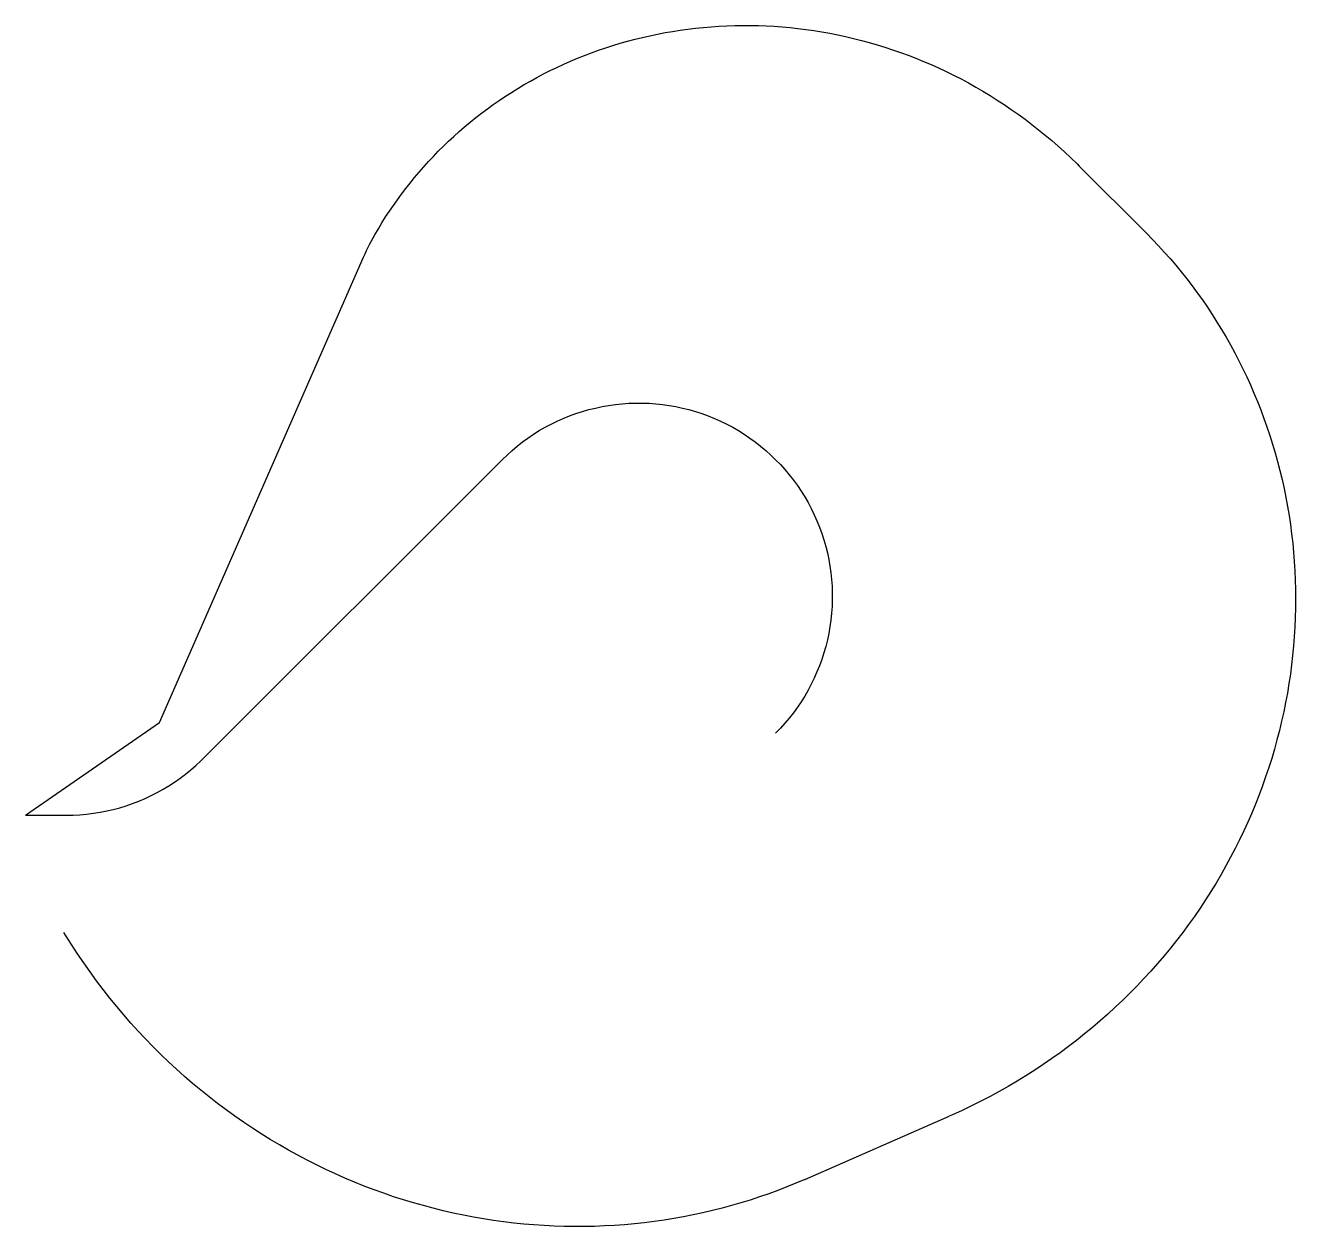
# Model space of a CAD drawing. Header units: metres. Extents: x 0 to 16671, y -5401 to 10368.
import ezdxf

# ---------------------------------------------------------------- set-up
doc = ezdxf.new("R2010")
doc.units = ezdxf.units.M

msp = doc.modelspace()

# ---------------------------------------------------------------- linework, layer by layer
at = {"layer": 'NorminalTrack', "color": 1}
msp.add_lwpolyline([(0, 0), (539, 0), (539, 0), (627, 2), (716, 6), (804, 14), (892, 25), (980, 39), (1067, 55), (1153, 75), (1238, 98), (1323, 124), (1407, 153), (1490, 185), (1571, 219), (1652, 257), (1731, 297), (1808, 340), (1884, 386), (1958, 434), (2031, 485), (2102, 538), (2170, 594), (2237, 652), (2302, 712), (2334, 744), (2334, 744), (6257, 4667), (6257, 4667), (6321, 4728), (6387, 4788), (6455, 4845), (6524, 4899), (6596, 4951), (6670, 5001), (6745, 5048), (6821, 5092), (6900, 5134), (6979, 5173), (7060, 5209), (7142, 5242), (7226, 5272), (7310, 5299), (7395, 5324), (7481, 5345), (7568, 5364), (7655, 5379), (7743, 5391), (7831, 5401), (7919, 5407), (8008, 5410), (8096, 5410), (8185, 5407), (8273, 5401), (8362, 5391), (8449, 5379), (8537, 5364), (8623, 5345), (8709, 5324), (8794, 5299), (8879, 5272), (8962, 5242), (9044, 5209), (9125, 5173), (9205, 5134), (9283, 5092), (9360, 5048), (9435, 5001), (9508, 4951), (9580, 4899), (9650, 4845), (9718, 4788), (9783, 4728), (9847, 4667), (9909, 4603), (9968, 4537), (10025, 4469), (10080, 4400), (10132, 4328), (10181, 4254), (10228, 4179), (10272, 4103), (10314, 4024), (10353, 3945), (10389, 3864), (10422, 3782), (10452, 3698), (10480, 3614), (10504, 3529), (10526, 3443), (10544, 3356), (10559, 3269), (10572, 3181), (10581, 3093), (10587, 3005), (10590, 2916), (10590, 2828), (10587, 2739), (10581, 2651), (10572, 2562), (10559, 2475), (10544, 2387), (10526, 2301), (10504, 2215), (10480, 2130), (10452, 2045), (10422, 1962), (10389, 1880), (10353, 1799), (10314, 1719), (10272, 1641), (10228, 1564), (10181, 1489), (10132, 1416), (10080, 1344), (10025, 1274), (9968, 1206), (9909, 1141), (9847, 1077)], dxfattribs=at)
at = {"layer": 'SubLines', "color": 5}
for p, q in [((13830, 8522), (14713, 7639)), ((10230, -4782), (12124, -3952))]:
    msp.add_line(p, q, dxfattribs=at)
msp.add_lwpolyline([(0, 0), (1762, 1215), (4438, 7327), (4458, 7371), (4478, 7414), (4499, 7456), (4521, 7499), (4543, 7541)], dxfattribs=at)
at = {"layer": 'WindSpiral', "color": 3}
for points in [[(4543, 7541), (4587, 7620), (4633, 7698), (4680, 7776), (4728, 7853), (4778, 7929), (4829, 8004), (4882, 8079), (4936, 8153), (4992, 8227), (5049, 8299), (5107, 8371), (5167, 8442), (5228, 8512), (5290, 8581), (5354, 8649), (5419, 8716), (5486, 8782), (5553, 8847), (5623, 8911), (5693, 8974), (5764, 9036), (5837, 9097), (5911, 9157), (5986, 9215), (6063, 9272), (6140, 9328), (6219, 9383), (6299, 9437), (6380, 9489), (6462, 9540), (6545, 9590), (6629, 9638), (6714, 9685), (6801, 9730), (6888, 9774), (6976, 9817), (7065, 9858), (7155, 9898), (7246, 9936), (7337, 9973), (7430, 10008), (7523, 10042), (7617, 10074), (7712, 10105), (7808, 10134), (7904, 10161), (8001, 10187), (8098, 10211), (8197, 10233), (8295, 10254), (8395, 10273), (8495, 10290), (8595, 10306), (8696, 10320), (8797, 10332), (8899, 10342), (9001, 10351), (9103, 10358), (9206, 10363), (9309, 10366), (9412, 10368), (9516, 10368), (9620, 10366), (9724, 10362), (9828, 10356), (9932, 10348), (10036, 10339), (10140, 10328), (10245, 10315), (10349, 10300), (10453, 10283), (10557, 10264), (10661, 10244), (10765, 10222), (10868, 10197), (10972, 10171), (11075, 10143), (11178, 10114), (11280, 10082), (11382, 10049), (11484, 10013), (11585, 9976), (11686, 9937), (11786, 9896), (11886, 9854), (11986, 9809), (12084, 9763), (12182, 9715), (12280, 9665), (12376, 9613), (12472, 9559), (12567, 9504), (12662, 9447), (12755, 9388), (12848, 9328), (12940, 9265), (13031, 9201), (13121, 9136), (13210, 9068), (13298, 8999), (13385, 8929), (13470, 8856), (13555, 8782), (13639, 8706), (13721, 8629), (13802, 8550), (13830, 8522)], [(14713, 7639), (14793, 7558), (14871, 7476), (14948, 7392), (15024, 7307), (15098, 7220), (15171, 7131), (15242, 7042), (15312, 6950), (15381, 6858), (15448, 6764), (15513, 6669), (15577, 6572), (15639, 6474), (15700, 6375), (15759, 6275), (15817, 6173), (15872, 6070), (15927, 5966), (15979, 5861), (16030, 5755), (16078, 5648), (16125, 5540), (16171, 5431), (16214, 5321), (16256, 5209), (16295, 5097), (16333, 4984), (16369, 4871), (16403, 4756), (16435, 4641), (16465, 4525), (16493, 4408), (16519, 4290), (16543, 4172), (16565, 4053), (16585, 3934), (16603, 3814), (16619, 3693), (16633, 3573), (16644, 3451), (16654, 3329), (16661, 3207), (16667, 3085), (16670, 2962), (16671, 2839), (16670, 2716), (16667, 2593), (16661, 2469), (16654, 2345), (16644, 2222), (16632, 2098), (16618, 1974), (16602, 1851), (16583, 1727), (16563, 1603), (16540, 1480), (16515, 1357), (16487, 1234), (16458, 1112), (16426, 989), (16393, 868), (16357, 746), (16318, 625), (16278, 504), (16236, 384), (16191, 265), (16144, 146), (16095, 28), (16044, -90), (15991, -207), (15935, -323), (15878, -438), (15818, -553), (15756, -666), (15693, -779), (15627, -891), (15559, -1002), (15489, -1111), (15417, -1220), (15343, -1328), (15267, -1434), (15189, -1540), (15109, -1644), (15027, -1747), (14944, -1848), (14858, -1949), (14770, -2048), (14681, -2145), (14590, -2241), (14497, -2336), (14402, -2429), (14305, -2521), (14207, -2611), (14107, -2700), (14005, -2787), (13901, -2872), (13796, -2956), (13689, -3038), (13581, -3118), (13471, -3196), (13360, -3273), (13247, -3347), (13132, -3420), (13017, -3491), (12899, -3560), (12781, -3628), (12661, -3693), (12540, -3756), (12417, -3817), (12293, -3876), (12168, -3933), (12124, -3952)], [(10230, -4782), (10113, -4832), (9995, -4880), (9876, -4926), (9756, -4970), (9635, -5012), (9514, -5052), (9391, -5090), (9267, -5125), (9143, -5159), (9018, -5190), (8892, -5220), (8766, -5247), (8638, -5272), (8510, -5295), (8382, -5316), (8253, -5334), (8123, -5351), (7993, -5365), (7863, -5376), (7732, -5386), (7601, -5393), (7469, -5398), (7337, -5401), (7205, -5401), (7073, -5399), (6941, -5395), (6808, -5388), (6675, -5379), (6543, -5368), (6410, -5354), (6277, -5338), (6145, -5320), (6012, -5299), (5880, -5276), (5748, -5251), (5616, -5223), (5485, -5193), (5353, -5161), (5223, -5126), (5092, -5089), (4962, -5050), (4833, -5008), (4704, -4964), (4576, -4918), (4448, -4869), (4321, -4818), (4194, -4765), (4069, -4710), (3944, -4652), (3820, -4592), (3697, -4529), (3575, -4465), (3454, -4398), (3333, -4329), (3214, -4258), (3096, -4185), (2979, -4109), (2863, -4031), (2749, -3951), (2635, -3870), (2523, -3785), (2412, -3699), (2303, -3611), (2195, -3521), (2088, -3429), (1983, -3335), (1879, -3238), (1777, -3140), (1676, -3040), (1577, -2938), (1480, -2834), (1385, -2729), (1291, -2621), (1198, -2512), (1108, -2401), (1019, -2288), (933, -2174), (848, -2057), (765, -1940), (684, -1820), (605, -1699), (528, -1577), (505, -1540)]]:
    msp.add_lwpolyline(points, dxfattribs=at)

doc.saveas('drawing.dxf')
